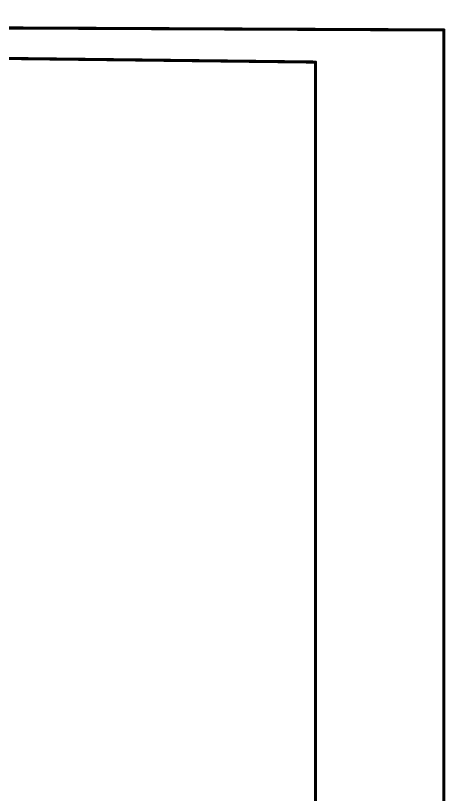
# Model space of a CAD drawing. Extents: x 4 to 288, y -28 to 191.
# Drawn here: x 245.3 to 287.8, y 113.6 to 190.7 of the extents above; entities that cross this region are included whole.
import ezdxf

# ---------------------------------------------------------------- set-up
doc = ezdxf.new("R2010")
doc.units = 0
doc.header["$MEASUREMENT"] = 0
doc.layers.add('1', color=22, linetype='CONTINUOUS')
doc.layers.add('16', color=175, linetype='CONTINUOUS')

msp = doc.modelspace()

# ---------------------------------------------------------------- linework, layer by layer
at = {"layer": '1', "const_width": 0.3048}
for points in [[(3.81, 189.23), (274.955, 186.055)], [(274.955, 186.055), (274.955, -27.94)]]:
    msp.add_lwpolyline(points, dxfattribs=at)
at = {"layer": '1', "const_width": 0.1524}
for points in [[(275.0312, 186.055, 1), (274.8788, 186.055)], [(274.9541, 185.9788, 1), (274.9559, 186.1312)]]:
    msp.add_lwpolyline(points, format="xyb", dxfattribs=at)
at = {"layer": '16', "const_width": 0.3048}
for points in [[(9.525, 190.5), (287.655, 189.23)], [(287.655, 189.23), (287.655, -26.035)]]:
    msp.add_lwpolyline(points, dxfattribs=at)
at = {"layer": '16', "const_width": 0.1524}
for points in [[(287.7312, 189.23, 1), (287.5788, 189.23)], [(287.6547, 189.1538, 1), (287.6553, 189.3062)]]:
    msp.add_lwpolyline(points, format="xyb", dxfattribs=at)

doc.saveas('drawing.dxf')
